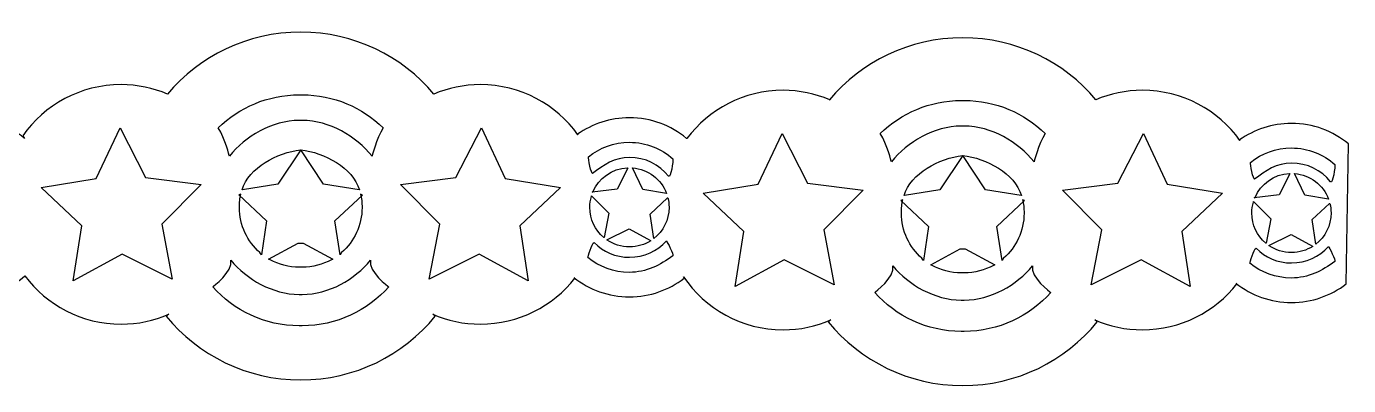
# Model space of a CAD drawing. Header units: centimetres. Extents: x -11 to 11, y -1.5 to 1.5.
# Drawn here: x 0.11 to 10.99, y -1.48 to 1.48 of the extents above; entities that cross this region are included whole.
import ezdxf

# ---------------------------------------------------------------- set-up
doc = ezdxf.new("R2010")
doc.units = ezdxf.units.CM
doc.header["$MEASUREMENT"] = 0
doc.layers.add('Camada 1', color=7, linetype='Continuous')

msp = doc.modelspace()

# ---------------------------------------------------------------- linework, layer by layer
at = {"layer": 'Camada 1'}
for points, knots in [([(10.96662, -0.6409), (10.84213, -0.73708), (10.68598, -0.79431), (10.51648, -0.79431), (10.51648, -0.79431), (10.34439, -0.79431), (10.18612, -0.73531), (10.06066, -0.63646), (10.06066, -0.63646), (10.06066, -0.63646), (10.06791, -0.63945), (10.06791, -0.63945), (10.06791, -0.63945), (9.8876, -0.87046), (9.60645, -1.01899), (9.29064, -1.01899), (9.29064, -1.01899), (9.15139, -1.01899), (9.01889, -0.99007), (8.89877, -0.93795), (8.89877, -0.93795), (8.89877, -0.93795), (8.91914, -0.95449), (8.91914, -0.95449), (8.91914, -0.95449), (8.65665, -1.274), (8.25845, -1.47784), (7.81265, -1.47784), (7.81265, -1.47784), (7.36685, -1.47784), (6.96868, -1.274), (6.70616, -0.95449), (6.70616, -0.95449), (6.70616, -0.95449), (6.72653, -0.93795), (6.72653, -0.93795), (6.72653, -0.93795), (6.60641, -0.99007), (6.47393, -1.01899), (6.33466, -1.01899), (6.33466, -1.01899), (5.99351, -1.01899), (5.69291, -0.84563), (5.51604, -0.58227), (5.51604, -0.58227), (5.51604, -0.58227), (5.52146, -0.59436), (5.52146, -0.59436), (5.52146, -0.59436), (5.39697, -0.69054), (5.24082, -0.74774), (5.07132, -0.74774), (5.07132, -0.74774), (4.89923, -0.74774), (4.74096, -0.68876), (4.6155, -0.58989), (4.6155, -0.58989), (4.6155, -0.58989), (4.62275, -0.59288), (4.62275, -0.59288), (4.62275, -0.59288), (4.44244, -0.82389), (4.16129, -0.97245), (3.84548, -0.97245), (3.84548, -0.97245), (3.70623, -0.97245), (3.57373, -0.94353), (3.45361, -0.89141), (3.45361, -0.89141), (3.45361, -0.89141), (3.47398, -0.90797), (3.47398, -0.90797), (3.47398, -0.90797), (3.21146, -1.22745), (2.81329, -1.43129), (2.36749, -1.43129), (2.36749, -1.43129), (1.92169, -1.43129), (1.52352, -1.22745), (1.261, -0.90797), (1.261, -0.90797), (1.261, -0.90797), (1.28137, -0.89141), (1.28137, -0.89141), (1.28137, -0.89141), (1.16125, -0.94356), (1.02875, -0.97245), (0.8895, -0.97245), (0.8895, -0.97245), (0.56499, -0.97245), (0.2771, -0.8156), (0.09755, -0.57359), (0.09755, -0.57359), (0.09755, -0.57359), (0.07628, -0.59436), (0.07628, -0.59436), (0.07628, -0.59436), (-0.04821, -0.69054), (-0.20436, -0.74774), (-0.37386, -0.74774), (-0.37386, -0.74774), (-0.54592, -0.74774), (-0.70422, -0.68876), (-0.82966, -0.58989), (-0.82966, -0.58989), (-0.82966, -0.58989), (-0.82241, -0.59288), (-0.82241, -0.59288), (-0.82241, -0.59288), (-1.00278, -0.82389), (-1.28387, -0.97245), (-1.59965, -0.97245), (-1.59965, -0.97245), (-1.7389, -0.97245), (-1.8714, -0.94353), (-1.99152, -0.89141), (-1.99152, -0.89141), (-1.99152, -0.89141), (-1.97115, -0.90797), (-1.97115, -0.90797), (-1.97115, -0.90797), (-2.23367, -1.22745), (-2.63187, -1.43129), (-3.07766, -1.43129), (-3.07766, -1.43129), (-3.52345, -1.43129), (-3.92165, -1.22745), (-4.18417, -0.90797), (-4.18417, -0.90797), (-4.18417, -0.90797), (-4.1638, -0.89141), (-4.1638, -0.89141), (-4.1638, -0.89141), (-4.28389, -0.94356), (-4.4164, -0.97245), (-4.55567, -0.97245), (-4.55567, -0.97245), (-4.89677, -0.97245), (-5.19739, -0.79909), (-5.37429, -0.53573), (-5.37429, -0.53573), (-5.37429, -0.53573), (-5.36884, -0.54782), (-5.36884, -0.54782), (-5.36884, -0.54782), (-5.49333, -0.644), (-5.64946, -0.7012), (-5.81898, -0.7012), (-5.81898, -0.7012), (-5.99104, -0.7012), (-6.14934, -0.64222), (-6.27478, -0.54335), (-6.27478, -0.54335), (-6.27478, -0.54335), (-6.26753, -0.54634), (-6.26753, -0.54634), (-6.26753, -0.54634), (-6.4479, -0.77735), (-6.72899, -0.92591), (-7.04477, -0.92591), (-7.04477, -0.92591), (-7.18402, -0.92591), (-7.31652, -0.89699), (-7.43664, -0.84487), (-7.43664, -0.84487), (-7.43664, -0.84487), (-7.41627, -0.86143), (-7.41627, -0.86143), (-7.41627, -0.86143), (-7.67879, -1.18091), (-8.07699, -1.38475), (-8.52278, -1.38475), (-8.52278, -1.38475), (-8.9686, -1.38475), (-9.3668, -1.18091), (-9.62929, -0.86143), (-9.62929, -0.86143), (-9.62929, -0.86143), (-9.60892, -0.84487), (-9.60892, -0.84487), (-9.60892, -0.84487), (-9.72904, -0.89702), (-9.86152, -0.92591), (-10.00079, -0.92591), (-10.00079, -0.92591), (-10.54506, -0.92594), (-10.98628, -0.48466), (-10.98628, 0.05958), (-10.98628, 0.05958), (-10.98628, 0.60388), (-10.54506, 1.0451), (-10.00079, 1.0451), (-10.00079, 1.0451), (-9.86471, 1.0451), (-9.7351, 1.01753), (-9.6172, 0.96766), (-9.6172, 0.96766), (-9.6172, 0.96766), (-9.61866, 0.96729), (-9.61866, 0.96729), (-9.61866, 0.96729), (-9.3561, 1.27947), (-8.96259, 1.47786), (-8.52277, 1.47786), (-8.52277, 1.47786), (-8.08295, 1.47786), (-7.68944, 1.27948), (-7.42689, 0.96732), (-7.42689, 0.96732), (-7.42689, 0.96732), (-7.42835, 0.96769), (-7.42835, 0.96769), (-7.42835, 0.96769), (-7.31045, 1.01756), (-7.18083, 1.04513), (-7.04476, 1.04513), (-7.04476, 1.04513), (-6.71403, 1.04513), (-6.42135, 0.88223), (-6.24262, 0.63222), (-6.24262, 0.63222), (-6.24262, 0.63222), (-6.2458, 0.6364), (-6.2458, 0.6364), (-6.2458, 0.6364), (-6.12539, 0.72213), (-5.97807, 0.77253), (-5.819, 0.77253), (-5.819, 0.77253), (-5.64046, 0.77253), (-5.47673, 0.70906), (-5.34923, 0.60338), (-5.34923, 0.60338), (-5.34923, 0.60338), (-5.34643, 0.60137), (-5.34643, 0.60137), (-5.34643, 0.60137), (-5.16675, 0.84243), (-4.87947, 0.99859), (-4.5557, 0.99859), (-4.5557, 0.99859), (-4.41962, 0.99859), (-4.29001, 0.97099), (-4.17211, 0.92115), (-4.17211, 0.92115), (-4.17211, 0.92115), (-4.17357, 0.92078), (-4.17357, 0.92078), (-4.17357, 0.92078), (-3.91102, 1.23294), (-3.51751, 1.43132), (-3.07769, 1.43132), (-3.07769, 1.43132), (-2.63787, 1.43132), (-2.24436, 1.23294), (-1.98181, 0.92078), (-1.98181, 0.92078), (-1.98181, 0.92078), (-1.98327, 0.92115), (-1.98327, 0.92115), (-1.98327, 0.92115), (-1.86537, 0.971), (-1.73575, 0.99859), (-1.59968, 0.99859), (-1.59968, 0.99859), (-1.26895, 0.99859), (-0.97627, 0.83566), (-0.79754, 0.58568), (-0.79754, 0.58568), (-0.79754, 0.58568), (-0.80069, 0.58986), (-0.80069, 0.58986), (-0.80069, 0.58986), (-0.68028, 0.67556), (-0.53298, 0.72599), (-0.37392, 0.72599), (-0.37392, 0.72599), (-0.19533, 0.72599), (-0.03165, 0.66249), (0.09587, 0.55684), (0.09587, 0.55684), (0.09587, 0.55684), (0.08119, 0.57721), (0.08119, 0.57721), (0.08119, 0.57721), (0.25939, 0.83198), (0.55495, 0.99859), (0.88941, 0.99859), (0.88941, 0.99859), (1.02549, 0.99859), (1.1551, 0.97099), (1.273, 0.92115), (1.273, 0.92115), (1.273, 0.92115), (1.27152, 0.92078), (1.27152, 0.92078), (1.27152, 0.92078), (1.53404, 1.23294), (1.92755, 1.43132), (2.3674, 1.43132), (2.3674, 1.43132), (2.80725, 1.43132), (3.20076, 1.23294), (3.46328, 0.92078), (3.46328, 0.92078), (3.46328, 0.92078), (3.4618, 0.92115), (3.4618, 0.92115), (3.4618, 0.92115), (3.5797, 0.971), (3.70932, 0.99859), (3.84539, 0.99859), (3.84539, 0.99859), (4.17617, 0.99859), (4.46883, 0.83566), (4.64755, 0.58568), (4.64755, 0.58568), (4.64755, 0.58568), (4.64437, 0.58986), (4.64437, 0.58986), (4.64437, 0.58986), (4.76481, 0.67556), (4.9121, 0.72599), (5.0712, 0.72599), (5.0712, 0.72599), (5.24977, 0.72599), (5.41349, 0.66249), (5.54099, 0.55684), (5.54099, 0.55684), (5.54099, 0.55684), (5.54379, 0.55483), (5.54379, 0.55483), (5.54379, 0.55483), (5.72342, 0.79589), (6.01073, 0.95202), (6.33452, 0.95202), (6.33452, 0.95202), (6.47062, 0.95202), (6.60021, 0.92445), (6.71811, 0.87458), (6.71811, 0.87458), (6.71811, 0.87458), (6.71665, 0.87421), (6.71665, 0.87421), (6.71665, 0.87421), (6.97914, 1.18639), (7.37266, 1.38478), (7.8125, 1.38478), (7.8125, 1.38478), (8.25237, 1.38478), (8.64586, 1.1864), (8.90838, 0.87421), (8.90838, 0.87421), (8.90838, 0.87421), (8.9069, 0.87458), (8.9069, 0.87458), (8.9069, 0.87458), (9.0248, 0.92443), (9.15442, 0.95202), (9.29049, 0.95202), (9.29049, 0.95202), (9.62127, 0.95202), (9.91393, 0.78912), (10.09265, 0.53911), (10.09265, 0.53911), (10.09265, 0.53911), (10.08947, 0.54329), (10.08947, 0.54329), (10.08947, 0.54329), (10.20993, 0.62902), (10.3572, 0.67942), (10.5163, 0.67942), (10.5163, 0.67942), (10.69487, 0.67942), (10.85859, 0.61595), (10.98609, 0.51027), (10.98609, 0.51027), (10.98609, 0.51027), (10.96662, -0.6409), (10.96662, -0.6409)], [0, 0, 0, 0, 0.01041667, 0.01041667, 0.01041667, 0.01041667, 0.02083333, 0.02083333, 0.02083333, 0.02083333, 0.03125, 0.03125, 0.03125, 0.03125, 0.04166667, 0.04166667, 0.04166667, 0.04166667, 0.05208333, 0.05208333, 0.05208333, 0.05208333, 0.0625, 0.0625, 0.0625, 0.0625, 0.07291667, 0.07291667, 0.07291667, 0.07291667, 0.08333333, 0.08333333, 0.08333333, 0.08333333, 0.09375, 0.09375, 0.09375, 0.09375, 0.10416667, 0.10416667, 0.10416667, 0.10416667, 0.11458333, 0.11458333, 0.11458333, 0.11458333, 0.125, 0.125, 0.125, 0.125, 0.13541667, 0.13541667, 0.13541667, 0.13541667, 0.14583333, 0.14583333, 0.14583333, 0.14583333, 0.15625, 0.15625, 0.15625, 0.15625, 0.16666667, 0.16666667, 0.16666667, 0.16666667, 0.17708333, 0.17708333, 0.17708333, 0.17708333, 0.1875, 0.1875, 0.1875, 0.1875, 0.19791667, 0.19791667, 0.19791667, 0.19791667, 0.20833333, 0.20833333, 0.20833333, 0.20833333, 0.21875, 0.21875, 0.21875, 0.21875, 0.22916667, 0.22916667, 0.22916667, 0.22916667, 0.23958333, 0.23958333, 0.23958333, 0.23958333, 0.25, 0.25, 0.25, 0.25, 0.26041667, 0.26041667, 0.26041667, 0.26041667, 0.27083333, 0.27083333, 0.27083333, 0.27083333, 0.28125, 0.28125, 0.28125, 0.28125, 0.29166667, 0.29166667, 0.29166667, 0.29166667, 0.30208333, 0.30208333, 0.30208333, 0.30208333, 0.3125, 0.3125, 0.3125, 0.3125, 0.32291667, 0.32291667, 0.32291667, 0.32291667, 0.33333333, 0.33333333, 0.33333333, 0.33333333, 0.34375, 0.34375, 0.34375, 0.34375, 0.35416667, 0.35416667, 0.35416667, 0.35416667, 0.36458333, 0.36458333, 0.36458333, 0.36458333, 0.375, 0.375, 0.375, 0.375, 0.38541667, 0.38541667, 0.38541667, 0.38541667, 0.39583333, 0.39583333, 0.39583333, 0.39583333, 0.40625, 0.40625, 0.40625, 0.40625, 0.41666667, 0.41666667, 0.41666667, 0.41666667, 0.42708333, 0.42708333, 0.42708333, 0.42708333, 0.4375, 0.4375, 0.4375, 0.4375, 0.44791667, 0.44791667, 0.44791667, 0.44791667, 0.45833333, 0.45833333, 0.45833333, 0.45833333, 0.46875, 0.46875, 0.46875, 0.46875, 0.47916667, 0.47916667, 0.47916667, 0.47916667, 0.48958333, 0.48958333, 0.48958333, 0.48958333, 0.5, 0.5, 0.5, 0.5, 0.51041667, 0.51041667, 0.51041667, 0.51041667, 0.52083333, 0.52083333, 0.52083333, 0.52083333, 0.53125, 0.53125, 0.53125, 0.53125, 0.54166667, 0.54166667, 0.54166667, 0.54166667, 0.55208333, 0.55208333, 0.55208333, 0.55208333, 0.5625, 0.5625, 0.5625, 0.5625, 0.57291667, 0.57291667, 0.57291667, 0.57291667, 0.58333333, 0.58333333, 0.58333333, 0.58333333, 0.59375, 0.59375, 0.59375, 0.59375, 0.60416667, 0.60416667, 0.60416667, 0.60416667, 0.61458333, 0.61458333, 0.61458333, 0.61458333, 0.625, 0.625, 0.625, 0.625, 0.63541667, 0.63541667, 0.63541667, 0.63541667, 0.64583333, 0.64583333, 0.64583333, 0.64583333, 0.65625, 0.65625, 0.65625, 0.65625, 0.66666667, 0.66666667, 0.66666667, 0.66666667, 0.67708333, 0.67708333, 0.67708333, 0.67708333, 0.6875, 0.6875, 0.6875, 0.6875, 0.69791667, 0.69791667, 0.69791667, 0.69791667, 0.70833333, 0.70833333, 0.70833333, 0.70833333, 0.71875, 0.71875, 0.71875, 0.71875, 0.72916667, 0.72916667, 0.72916667, 0.72916667, 0.73958333, 0.73958333, 0.73958333, 0.73958333, 0.75, 0.75, 0.75, 0.75, 0.76041667, 0.76041667, 0.76041667, 0.76041667, 0.77083333, 0.77083333, 0.77083333, 0.77083333, 0.78125, 0.78125, 0.78125, 0.78125, 0.79166667, 0.79166667, 0.79166667, 0.79166667, 0.80208333, 0.80208333, 0.80208333, 0.80208333, 0.8125, 0.8125, 0.8125, 0.8125, 0.82291667, 0.82291667, 0.82291667, 0.82291667, 0.83333333, 0.83333333, 0.83333333, 0.83333333, 0.84375, 0.84375, 0.84375, 0.84375, 0.85416667, 0.85416667, 0.85416667, 0.85416667, 0.86458333, 0.86458333, 0.86458333, 0.86458333, 0.875, 0.875, 0.875, 0.875, 0.88541667, 0.88541667, 0.88541667, 0.88541667, 0.89583333, 0.89583333, 0.89583333, 0.89583333, 0.90625, 0.90625, 0.90625, 0.90625, 0.91666667, 0.91666667, 0.91666667, 0.91666667, 0.92708333, 0.92708333, 0.92708333, 0.92708333, 0.9375, 0.9375, 0.9375, 0.9375, 0.94791667, 0.94791667, 0.94791667, 0.94791667, 0.95833333, 0.95833333, 0.95833333, 0.95833333, 0.96875, 0.96875, 0.96875, 0.96875, 0.97916667, 0.97916667, 0.97916667, 0.97916667, 1, 1, 1, 1]), ([(2.37925, 0.70395), (2.60404, 0.70395), (2.82293, 0.57269), (2.95414, 0.41063), (2.95414, 0.41063), (2.95414, 0.41063), (2.98936, 0.55144), (3.04539, 0.64259), (3.04539, 0.64259), (2.87394, 0.81118), (2.63878, 0.91516), (2.37925, 0.91516), (2.37925, 0.91516), (2.37925, 0.91516), (2.35578, 0.91517), (2.35578, 0.91517), (2.35578, 0.91517), (2.09628, 0.91517), (1.86111, 0.81119), (1.68964, 0.6426), (1.68964, 0.6426), (1.74568, 0.55145), (1.78089, 0.41064), (1.78089, 0.41064), (1.78089, 0.41064), (1.9121, 0.5727), (2.13096, 0.70396), (2.35578, 0.70396), (2.35578, 0.70396), (2.35578, 0.70396), (2.37925, 0.70395), (2.37925, 0.70395)], [0, 0, 0, 0, 0.11111111, 0.11111111, 0.11111111, 0.11111111, 0.22222222, 0.22222222, 0.22222222, 0.22222222, 0.33333333, 0.33333333, 0.33333333, 0.33333333, 0.44444444, 0.44444444, 0.44444444, 0.44444444, 0.55555556, 0.55555556, 0.55555556, 0.55555556, 0.66666667, 0.66666667, 0.66666667, 0.66666667, 0.77777778, 0.77777778, 0.77777778, 0.77777778, 1, 1, 1, 1]), ([(7.8244, 0.65741), (8.04919, 0.65741), (8.26808, 0.52612), (8.39929, 0.36409), (8.39929, 0.36409), (8.39929, 0.36409), (8.43453, 0.5049), (8.49054, 0.59605), (8.49054, 0.59605), (8.31909, 0.76462), (8.08393, 0.8686), (7.8244, 0.8686), (7.8244, 0.8686), (7.8244, 0.8686), (7.80094, 0.8686), (7.80094, 0.8686), (7.80094, 0.8686), (7.54144, 0.8686), (7.3063, 0.76462), (7.1348, 0.59605), (7.1348, 0.59605), (7.19084, 0.5049), (7.22605, 0.36409), (7.22605, 0.36409), (7.22605, 0.36409), (7.35726, 0.52615), (7.57612, 0.65741), (7.80094, 0.65741), (7.80094, 0.65741), (7.80094, 0.65741), (7.8244, 0.65741), (7.8244, 0.65741)], [0, 0, 0, 0, 0.11111111, 0.11111111, 0.11111111, 0.11111111, 0.22222222, 0.22222222, 0.22222222, 0.22222222, 0.33333333, 0.33333333, 0.33333333, 0.33333333, 0.44444444, 0.44444444, 0.44444444, 0.44444444, 0.55555556, 0.55555556, 0.55555556, 0.55555556, 0.66666667, 0.66666667, 0.66666667, 0.66666667, 0.77777778, 0.77777778, 0.77777778, 0.77777778, 1, 1, 1, 1]), ([(0.68502, 0.22685), (0.68502, 0.22685), (0.2316, 0.15266), (0.2316, 0.15266), (0.2316, 0.15266), (0.2316, 0.15266), (0.56627, -0.16211), (0.56627, -0.16211), (0.56627, -0.16211), (0.56627, -0.16211), (0.49674, -0.61624), (0.49674, -0.61624), (0.49674, -0.61624), (0.49674, -0.61624), (0.89952, -0.39518), (0.89952, -0.39518), (0.89952, -0.39518), (0.89952, -0.39518), (1.30994, -0.60177), (1.30994, -0.60177), (1.30994, -0.60177), (1.30994, -0.60177), (1.22421, -0.15036), (1.22421, -0.15036), (1.22421, -0.15036), (1.22421, -0.15036), (1.5474, 0.17611), (1.5474, 0.17611), (1.5474, 0.17611), (1.5474, 0.17611), (1.09163, 0.23405), (1.09163, 0.23405), (1.09163, 0.23405), (1.09163, 0.23405), (0.88097, 0.64236), (0.88097, 0.64236), (0.88097, 0.64236), (0.88097, 0.64236), (0.68502, 0.22685), (0.68502, 0.22685)], [0, 0, 0, 0, 0.09090909, 0.09090909, 0.09090909, 0.09090909, 0.18181818, 0.18181818, 0.18181818, 0.18181818, 0.27272727, 0.27272727, 0.27272727, 0.27272727, 0.36363636, 0.36363636, 0.36363636, 0.36363636, 0.45454545, 0.45454545, 0.45454545, 0.45454545, 0.54545455, 0.54545455, 0.54545455, 0.54545455, 0.63636364, 0.63636364, 0.63636364, 0.63636364, 0.72727273, 0.72727273, 0.72727273, 0.72727273, 0.81818182, 0.81818182, 0.81818182, 0.81818182, 1, 1, 1, 1]), ([(3.85409, 0.64238), (3.85409, 0.64238), (3.64343, 0.23407), (3.64343, 0.23407), (3.64343, 0.23407), (3.64343, 0.23407), (3.18766, 0.17613), (3.18766, 0.17613), (3.18766, 0.17613), (3.18766, 0.17613), (3.51085, -0.15034), (3.51085, -0.15034), (3.51085, -0.15034), (3.51085, -0.15034), (3.42515, -0.60175), (3.42515, -0.60175), (3.42515, -0.60175), (3.42515, -0.60175), (3.83555, -0.39516), (3.83555, -0.39516), (3.83555, -0.39516), (3.83555, -0.39516), (4.23833, -0.61622), (4.23833, -0.61622), (4.23833, -0.61622), (4.23833, -0.61622), (4.1688, -0.16209), (4.1688, -0.16209), (4.1688, -0.16209), (4.1688, -0.16209), (4.50347, 0.15268), (4.50347, 0.15268), (4.50347, 0.15268), (4.50347, 0.15268), (4.05008, 0.22687), (4.05008, 0.22687), (4.05008, 0.22687), (4.05008, 0.22687), (3.85409, 0.64238), (3.85409, 0.64238)], [0, 0, 0, 0, 0.09090909, 0.09090909, 0.09090909, 0.09090909, 0.18181818, 0.18181818, 0.18181818, 0.18181818, 0.27272727, 0.27272727, 0.27272727, 0.27272727, 0.36363636, 0.36363636, 0.36363636, 0.36363636, 0.45454545, 0.45454545, 0.45454545, 0.45454545, 0.54545455, 0.54545455, 0.54545455, 0.54545455, 0.63636364, 0.63636364, 0.63636364, 0.63636364, 0.72727273, 0.72727273, 0.72727273, 0.72727273, 0.81818182, 0.81818182, 0.81818182, 0.81818182, 1, 1, 1, 1]), ([(6.13017, 0.18031), (6.13017, 0.18031), (5.67675, 0.10615), (5.67675, 0.10615), (5.67675, 0.10615), (5.67675, 0.10615), (6.01142, -0.20862), (6.01142, -0.20862), (6.01142, -0.20862), (6.01142, -0.20862), (5.94189, -0.66275), (5.94189, -0.66275), (5.94189, -0.66275), (5.94189, -0.66275), (6.34467, -0.44169), (6.34467, -0.44169), (6.34467, -0.44169), (6.34467, -0.44169), (6.75509, -0.64828), (6.75509, -0.64828), (6.75509, -0.64828), (6.75509, -0.64828), (6.66936, -0.19687), (6.66936, -0.19687), (6.66936, -0.19687), (6.66936, -0.19687), (6.99255, 0.1296), (6.99255, 0.1296), (6.99255, 0.1296), (6.99255, 0.1296), (6.53678, 0.18754), (6.53678, 0.18754), (6.53678, 0.18754), (6.53678, 0.18754), (6.32612, 0.59582), (6.32612, 0.59582), (6.32612, 0.59582), (6.32612, 0.59582), (6.13017, 0.18031), (6.13017, 0.18031)], [0, 0, 0, 0, 0.09090909, 0.09090909, 0.09090909, 0.09090909, 0.18181818, 0.18181818, 0.18181818, 0.18181818, 0.27272727, 0.27272727, 0.27272727, 0.27272727, 0.36363636, 0.36363636, 0.36363636, 0.36363636, 0.45454545, 0.45454545, 0.45454545, 0.45454545, 0.54545455, 0.54545455, 0.54545455, 0.54545455, 0.63636364, 0.63636364, 0.63636364, 0.63636364, 0.72727273, 0.72727273, 0.72727273, 0.72727273, 0.81818182, 0.81818182, 0.81818182, 0.81818182, 1, 1, 1, 1]), ([(9.29922, 0.59584), (9.29922, 0.59584), (9.08856, 0.18756), (9.08856, 0.18756), (9.08856, 0.18756), (9.08856, 0.18756), (8.63279, 0.12962), (8.63279, 0.12962), (8.63279, 0.12962), (8.63279, 0.12962), (8.95598, -0.19685), (8.95598, -0.19685), (8.95598, -0.19685), (8.95598, -0.19685), (8.87028, -0.64826), (8.87028, -0.64826), (8.87028, -0.64826), (8.87028, -0.64826), (9.28068, -0.44167), (9.28068, -0.44167), (9.28068, -0.44167), (9.28068, -0.44167), (9.68346, -0.66273), (9.68346, -0.66273), (9.68346, -0.66273), (9.68346, -0.66273), (9.61393, -0.2086), (9.61393, -0.2086), (9.61393, -0.2086), (9.61393, -0.2086), (9.9486, 0.10617), (9.9486, 0.10617), (9.9486, 0.10617), (9.9486, 0.10617), (9.49521, 0.18033), (9.49521, 0.18033), (9.49521, 0.18033), (9.49521, 0.18033), (9.29922, 0.59584), (9.29922, 0.59584)], [0, 0, 0, 0, 0.09090909, 0.09090909, 0.09090909, 0.09090909, 0.18181818, 0.18181818, 0.18181818, 0.18181818, 0.27272727, 0.27272727, 0.27272727, 0.27272727, 0.36363636, 0.36363636, 0.36363636, 0.36363636, 0.45454545, 0.45454545, 0.45454545, 0.45454545, 0.54545455, 0.54545455, 0.54545455, 0.54545455, 0.63636364, 0.63636364, 0.63636364, 0.63636364, 0.72727273, 0.72727273, 0.72727273, 0.72727273, 0.81818182, 0.81818182, 0.81818182, 0.81818182, 1, 1, 1, 1]), ([(1.88795, 0.13237), (1.88795, 0.13237), (2.1791, 0.18), (2.1791, 0.18), (2.1791, 0.18), (2.1791, 0.18), (2.36754, 0.46244), (2.36754, 0.46244), (2.36754, 0.46244), (2.36754, 0.46244), (2.36754, 0.46244), (2.36754, 0.46244), (2.36754, 0.46244), (2.17244, 0.43881), (1.94093, 0.3162), (1.8847, 0.13325), (1.8847, 0.13325), (1.8847, 0.13325), (1.88795, 0.13237), (1.88795, 0.13237)], [0, 0, 0, 0, 0.16666667, 0.16666667, 0.16666667, 0.16666667, 0.33333333, 0.33333333, 0.33333333, 0.33333333, 0.5, 0.5, 0.5, 0.5, 0.66666667, 0.66666667, 0.66666667, 0.66666667, 1, 1, 1, 1]), ([(2.85037, 0.13324), (2.79417, 0.31623), (2.56264, 0.43883), (2.36753, 0.46243), (2.36753, 0.46243), (2.36753, 0.46243), (2.36753, 0.46243), (2.36753, 0.46243), (2.36753, 0.46243), (2.36753, 0.46243), (2.55597, 0.17999), (2.55597, 0.17999), (2.55597, 0.17999), (2.55597, 0.17999), (2.84712, 0.13236), (2.84712, 0.13236), (2.84712, 0.13236), (2.84712, 0.13236), (2.85037, 0.13324), (2.85037, 0.13324)], [0, 0, 0, 0, 0.16666667, 0.16666667, 0.16666667, 0.16666667, 0.33333333, 0.33333333, 0.33333333, 0.33333333, 0.5, 0.5, 0.5, 0.5, 0.66666667, 0.66666667, 0.66666667, 0.66666667, 1, 1, 1, 1]), ([(5.42865, 0.38756), (5.33388, 0.4726), (5.20865, 0.52432), (5.07133, 0.52432), (5.07133, 0.52432), (4.94393, 0.52432), (4.82685, 0.47976), (4.73494, 0.40542), (4.73494, 0.40542), (4.73023, 0.39537), (4.75746, 0.25829), (4.76857, 0.2672), (4.76857, 0.2672), (4.85519, 0.33665), (4.95156, 0.40018), (5.07131, 0.40018), (5.07131, 0.40018), (5.20114, 0.40018), (5.3175, 0.34052), (5.39222, 0.24601), (5.39222, 0.24601), (5.41143, 0.2218), (5.43125, 0.37502), (5.42865, 0.38756)], [0, 0, 0, 0, 0.14285714, 0.14285714, 0.14285714, 0.14285714, 0.28571429, 0.28571429, 0.28571429, 0.28571429, 0.42857143, 0.42857143, 0.42857143, 0.42857143, 0.57142857, 0.57142857, 0.57142857, 0.57142857, 0.71428571, 0.71428571, 0.71428571, 0.71428571, 1, 1, 1, 1]), ([(10.87381, 0.34102), (10.77904, 0.42606), (10.65381, 0.47776), (10.51649, 0.47776), (10.51649, 0.47776), (10.38909, 0.47776), (10.27201, 0.43323), (10.18013, 0.35886), (10.18013, 0.35886), (10.17539, 0.34883), (10.20262, 0.21175), (10.21376, 0.22064), (10.21376, 0.22064), (10.30038, 0.29009), (10.39675, 0.35362), (10.5165, 0.35362), (10.5165, 0.35362), (10.64633, 0.35362), (10.76269, 0.29396), (10.83741, 0.19945), (10.83741, 0.19945), (10.85658, 0.17529), (10.8764, 0.32848), (10.87381, 0.34102)], [0, 0, 0, 0, 0.14285714, 0.14285714, 0.14285714, 0.14285714, 0.28571429, 0.28571429, 0.28571429, 0.28571429, 0.42857143, 0.42857143, 0.42857143, 0.42857143, 0.57142857, 0.57142857, 0.57142857, 0.57142857, 0.71428571, 0.71428571, 0.71428571, 0.71428571, 1, 1, 1, 1]), ([(7.3331, 0.08583), (7.3331, 0.08583), (7.62425, 0.13346), (7.62425, 0.13346), (7.62425, 0.13346), (7.62425, 0.13346), (7.81269, 0.4159), (7.81269, 0.4159), (7.81269, 0.4159), (7.81269, 0.4159), (7.81269, 0.4159), (7.81269, 0.4159), (7.81269, 0.4159), (7.61759, 0.39227), (7.38608, 0.26966), (7.32985, 0.08671), (7.32985, 0.08671), (7.32985, 0.08671), (7.3331, 0.08583), (7.3331, 0.08583)], [0, 0, 0, 0, 0.16666667, 0.16666667, 0.16666667, 0.16666667, 0.33333333, 0.33333333, 0.33333333, 0.33333333, 0.5, 0.5, 0.5, 0.5, 0.66666667, 0.66666667, 0.66666667, 0.66666667, 1, 1, 1, 1]), ([(8.29555, 0.0867), (8.23933, 0.26966), (8.00779, 0.39229), (7.81269, 0.41589), (7.81269, 0.41589), (7.81269, 0.41589), (7.81269, 0.41589), (7.81269, 0.41589), (7.81269, 0.41589), (7.81269, 0.41589), (8.00113, 0.13345), (8.00113, 0.13345), (8.00113, 0.13345), (8.00113, 0.13345), (8.29228, 0.08582), (8.29228, 0.08582), (8.29228, 0.08582), (8.29228, 0.08582), (8.29555, 0.0867), (8.29555, 0.0867)], [0, 0, 0, 0, 0.16666667, 0.16666667, 0.16666667, 0.16666667, 0.33333333, 0.33333333, 0.33333333, 0.33333333, 0.5, 0.5, 0.5, 0.5, 0.66666667, 0.66666667, 0.66666667, 0.66666667, 1, 1, 1, 1]), ([(5.05422, 0.31443), (4.92688, 0.30784), (4.81895, 0.22812), (4.77143, 0.1165), (4.77143, 0.1165), (4.77143, 0.1165), (4.76476, 0.11359), (4.76476, 0.11359), (4.76476, 0.11359), (4.76476, 0.11359), (4.96931, 0.13955), (4.96931, 0.13955), (4.96931, 0.13955), (4.96931, 0.13955), (5.05795, 0.31134), (5.05795, 0.31134), (5.05795, 0.31134), (5.05795, 0.31134), (5.05422, 0.31443), (5.05422, 0.31443)], [0, 0, 0, 0, 0.16666667, 0.16666667, 0.16666667, 0.16666667, 0.33333333, 0.33333333, 0.33333333, 0.33333333, 0.5, 0.5, 0.5, 0.5, 0.66666667, 0.66666667, 0.66666667, 0.66666667, 1, 1, 1, 1]), ([(5.3764, 0.10372), (5.3329, 0.21953), (5.22532, 0.30398), (5.09684, 0.31388), (5.09684, 0.31388), (5.09684, 0.31388), (5.09676, 0.31285), (5.09676, 0.31285), (5.09676, 0.31285), (5.09676, 0.31285), (5.18018, 0.13579), (5.18018, 0.13579), (5.18018, 0.13579), (5.18018, 0.13579), (5.37634, 0.10375), (5.37634, 0.10375), (5.37634, 0.10375), (5.37634, 0.10375), (5.3764, 0.10374), (5.3764, 0.10374), (5.3764, 0.10374), (5.3764, 0.10374), (5.3764, 0.10372), (5.3764, 0.10372)], [0, 0, 0, 0, 0.14285714, 0.14285714, 0.14285714, 0.14285714, 0.28571429, 0.28571429, 0.28571429, 0.28571429, 0.42857143, 0.42857143, 0.42857143, 0.42857143, 0.57142857, 0.57142857, 0.57142857, 0.57142857, 0.71428571, 0.71428571, 0.71428571, 0.71428571, 1, 1, 1, 1]), ([(10.49937, 0.26789), (10.37203, 0.2613), (10.2641, 0.18158), (10.21658, 0.06996), (10.21658, 0.06996), (10.21658, 0.06996), (10.20991, 0.06708), (10.20991, 0.06708), (10.20991, 0.06708), (10.20991, 0.06708), (10.41446, 0.09301), (10.41446, 0.09301), (10.41446, 0.09301), (10.41446, 0.09301), (10.5031, 0.2648), (10.5031, 0.2648), (10.5031, 0.2648), (10.5031, 0.2648), (10.49937, 0.26789), (10.49937, 0.26789)], [0, 0, 0, 0, 0.16666667, 0.16666667, 0.16666667, 0.16666667, 0.33333333, 0.33333333, 0.33333333, 0.33333333, 0.5, 0.5, 0.5, 0.5, 0.66666667, 0.66666667, 0.66666667, 0.66666667, 1, 1, 1, 1]), ([(10.82152, 0.0572), (10.77802, 0.17301), (10.67044, 0.25744), (10.54199, 0.26736), (10.54199, 0.26736), (10.54199, 0.26736), (10.54188, 0.2663), (10.54188, 0.2663), (10.54188, 0.2663), (10.54188, 0.2663), (10.62533, 0.08924), (10.62533, 0.08924), (10.62533, 0.08924), (10.62533, 0.08924), (10.82147, 0.0572), (10.82147, 0.0572), (10.82147, 0.0572), (10.82147, 0.0572), (10.82152, 0.0572), (10.82152, 0.0572)], [0, 0, 0, 0, 0.16666667, 0.16666667, 0.16666667, 0.16666667, 0.33333333, 0.33333333, 0.33333333, 0.33333333, 0.5, 0.5, 0.5, 0.5, 0.66666667, 0.66666667, 0.66666667, 0.66666667, 1, 1, 1, 1]), ([(1.8753, 0.09837), (1.86731, 0.06297), (1.86302, 0.02617), (1.86302, -0.01172), (1.86302, -0.01172), (1.86302, -0.15978), (1.92829, -0.29258), (2.03164, -0.38288), (2.03164, -0.38288), (2.03164, -0.38288), (2.04392, -0.40233), (2.04392, -0.40233), (2.04392, -0.40233), (2.04392, -0.40233), (2.0866, -0.12314), (2.0866, -0.12314), (2.0866, -0.12314), (2.0866, -0.12314), (1.85948, 0.09054), (1.85948, 0.09054), (1.85948, 0.09054), (1.85948, 0.09054), (1.8753, 0.09837), (1.8753, 0.09837)], [0, 0, 0, 0, 0.14285714, 0.14285714, 0.14285714, 0.14285714, 0.28571429, 0.28571429, 0.28571429, 0.28571429, 0.42857143, 0.42857143, 0.42857143, 0.42857143, 0.57142857, 0.57142857, 0.57142857, 0.57142857, 0.71428571, 0.71428571, 0.71428571, 0.71428571, 1, 1, 1, 1]), ([(2.87556, 0.09051), (2.87556, 0.09051), (2.64844, -0.12317), (2.64844, -0.12317), (2.64844, -0.12317), (2.64844, -0.12317), (2.69112, -0.40236), (2.69112, -0.40236), (2.69112, -0.40236), (2.69112, -0.40236), (2.7034, -0.38291), (2.7034, -0.38291), (2.7034, -0.38291), (2.80675, -0.29261), (2.87202, -0.15979), (2.87202, -0.01175), (2.87202, -0.01175), (2.87202, 0.02614), (2.86773, 0.06292), (2.85974, 0.09834), (2.85974, 0.09834), (2.85974, 0.09834), (2.87556, 0.09051), (2.87556, 0.09051)], [0, 0, 0, 0, 0.14285714, 0.14285714, 0.14285714, 0.14285714, 0.28571429, 0.28571429, 0.28571429, 0.28571429, 0.42857143, 0.42857143, 0.42857143, 0.42857143, 0.57142857, 0.57142857, 0.57142857, 0.57142857, 0.71428571, 0.71428571, 0.71428571, 0.71428571, 1, 1, 1, 1]), ([(4.75815, 0.07898), (4.74995, 0.05043), (4.74553, 0.0203), (4.74553, -0.01087), (4.74553, -0.01087), (4.74553, -0.1098), (4.78961, -0.19843), (4.85922, -0.25818), (4.85922, -0.25818), (4.85922, -0.25818), (4.86247, -0.26024), (4.86247, -0.26024), (4.86247, -0.26024), (4.86247, -0.26024), (4.90054, -0.05979), (4.90054, -0.05979), (4.90054, -0.05979), (4.90054, -0.05979), (4.75904, 0.08314), (4.75904, 0.08314), (4.75904, 0.08314), (4.75904, 0.08314), (4.75815, 0.07898), (4.75815, 0.07898)], [0, 0, 0, 0, 0.14285714, 0.14285714, 0.14285714, 0.14285714, 0.28571429, 0.28571429, 0.28571429, 0.28571429, 0.42857143, 0.42857143, 0.42857143, 0.42857143, 0.57142857, 0.57142857, 0.57142857, 0.57142857, 0.71428571, 0.71428571, 0.71428571, 0.71428571, 1, 1, 1, 1]), ([(5.27202, -0.2676), (5.34817, -0.20791), (5.39712, -0.11515), (5.39712, -0.0109), (5.39712, -0.0109), (5.39712, 0.01582), (5.39389, 0.04178), (5.38783, 0.06665), (5.38783, 0.06665), (5.38783, 0.06665), (5.38381, 0.06768), (5.38381, 0.06768), (5.38381, 0.06768), (5.38381, 0.06768), (5.24178, -0.06586), (5.24178, -0.06586), (5.24178, -0.06586), (5.24178, -0.06586), (5.27282, -0.26856), (5.27282, -0.26856), (5.27282, -0.26856), (5.27282, -0.26856), (5.27202, -0.2676), (5.27202, -0.2676)], [0, 0, 0, 0, 0.14285714, 0.14285714, 0.14285714, 0.14285714, 0.28571429, 0.28571429, 0.28571429, 0.28571429, 0.42857143, 0.42857143, 0.42857143, 0.42857143, 0.57142857, 0.57142857, 0.57142857, 0.57142857, 0.71428571, 0.71428571, 0.71428571, 0.71428571, 1, 1, 1, 1]), ([(7.32045, 0.05183), (7.31246, 0.01643), (7.30817, -0.02037), (7.30817, -0.05824), (7.30817, -0.05824), (7.30817, -0.20633), (7.37344, -0.3391), (7.47679, -0.4294), (7.47679, -0.4294), (7.47679, -0.4294), (7.48907, -0.44885), (7.48907, -0.44885), (7.48907, -0.44885), (7.48907, -0.44885), (7.53175, -0.16966), (7.53175, -0.16966), (7.53175, -0.16966), (7.53175, -0.16966), (7.30463, 0.04399), (7.30463, 0.04399), (7.30463, 0.04399), (7.30463, 0.04399), (7.32045, 0.05183), (7.32045, 0.05183)], [0, 0, 0, 0, 0.14285714, 0.14285714, 0.14285714, 0.14285714, 0.28571429, 0.28571429, 0.28571429, 0.28571429, 0.42857143, 0.42857143, 0.42857143, 0.42857143, 0.57142857, 0.57142857, 0.57142857, 0.57142857, 0.71428571, 0.71428571, 0.71428571, 0.71428571, 1, 1, 1, 1]), ([(8.32071, 0.04397), (8.32071, 0.04397), (8.09359, -0.16968), (8.09359, -0.16968), (8.09359, -0.16968), (8.09359, -0.16968), (8.13627, -0.44887), (8.13627, -0.44887), (8.13627, -0.44887), (8.13627, -0.44887), (8.14855, -0.42942), (8.14855, -0.42942), (8.14855, -0.42942), (8.2519, -0.33912), (8.31717, -0.20632), (8.31717, -0.05826), (8.31717, -0.05826), (8.31717, -0.0204), (8.31291, 0.01641), (8.30489, 0.05181), (8.30489, 0.05181), (8.30489, 0.05181), (8.32071, 0.04397), (8.32071, 0.04397)], [0, 0, 0, 0, 0.14285714, 0.14285714, 0.14285714, 0.14285714, 0.28571429, 0.28571429, 0.28571429, 0.28571429, 0.42857143, 0.42857143, 0.42857143, 0.42857143, 0.57142857, 0.57142857, 0.57142857, 0.57142857, 0.71428571, 0.71428571, 0.71428571, 0.71428571, 1, 1, 1, 1]), ([(10.2033, 0.03241), (10.1951, 0.00389), (10.19068, -0.02627), (10.19068, -0.05744), (10.19068, -0.05744), (10.19068, -0.15637), (10.23479, -0.245), (10.30437, -0.30475), (10.30437, -0.30475), (10.30437, -0.30475), (10.30762, -0.30684), (10.30762, -0.30684), (10.30762, -0.30684), (10.30762, -0.30684), (10.34569, -0.10637), (10.34569, -0.10637), (10.34569, -0.10637), (10.34569, -0.10637), (10.20422, 0.03656), (10.20422, 0.03656), (10.20422, 0.03656), (10.20422, 0.03656), (10.2033, 0.03241), (10.2033, 0.03241)], [0, 0, 0, 0, 0.14285714, 0.14285714, 0.14285714, 0.14285714, 0.28571429, 0.28571429, 0.28571429, 0.28571429, 0.42857143, 0.42857143, 0.42857143, 0.42857143, 0.57142857, 0.57142857, 0.57142857, 0.57142857, 0.71428571, 0.71428571, 0.71428571, 0.71428571, 1, 1, 1, 1]), ([(10.71717, -0.31414), (10.79332, -0.25445), (10.84227, -0.16169), (10.84227, -0.05744), (10.84227, -0.05744), (10.84227, -0.03072), (10.83904, -0.00479), (10.83298, 0.02011), (10.83298, 0.02011), (10.83298, 0.02011), (10.82896, 0.02114), (10.82896, 0.02114), (10.82896, 0.02114), (10.82896, 0.02114), (10.68693, -0.1124), (10.68693, -0.1124), (10.68693, -0.1124), (10.68693, -0.1124), (10.71797, -0.3151), (10.71797, -0.3151), (10.71797, -0.3151), (10.71797, -0.3151), (10.71717, -0.31414), (10.71717, -0.31414)], [0, 0, 0, 0, 0.14285714, 0.14285714, 0.14285714, 0.14285714, 0.28571429, 0.28571429, 0.28571429, 0.28571429, 0.42857143, 0.42857143, 0.42857143, 0.42857143, 0.57142857, 0.57142857, 0.57142857, 0.57142857, 0.71428571, 0.71428571, 0.71428571, 0.71428571, 1, 1, 1, 1]), ([(4.88808, -0.28022), (4.94034, -0.31586), (5.00339, -0.33666), (5.07136, -0.33666), (5.07136, -0.33666), (5.13576, -0.33666), (5.19582, -0.31798), (5.24636, -0.28573), (5.24636, -0.28573), (5.24636, -0.28573), (5.24382, -0.28269), (5.24382, -0.28269), (5.24382, -0.28269), (5.24382, -0.28269), (5.06893, -0.1867), (5.06893, -0.1867), (5.06893, -0.1867), (5.06893, -0.1867), (4.8861, -0.27875), (4.8861, -0.27875), (4.8861, -0.27875), (4.8861, -0.27875), (4.88808, -0.28022), (4.88808, -0.28022)], [0, 0, 0, 0, 0.14285714, 0.14285714, 0.14285714, 0.14285714, 0.28571429, 0.28571429, 0.28571429, 0.28571429, 0.42857143, 0.42857143, 0.42857143, 0.42857143, 0.57142857, 0.57142857, 0.57142857, 0.57142857, 0.71428571, 0.71428571, 0.71428571, 0.71428571, 1, 1, 1, 1]), ([(2.37925, -0.50448), (2.46643, -0.50448), (2.54829, -0.48186), (2.61931, -0.44217), (2.61931, -0.44217), (2.61931, -0.44217), (2.6313, -0.4378), (2.6313, -0.4378), (2.6313, -0.4378), (2.6313, -0.4378), (2.38873, -0.30474), (2.38873, -0.30474), (2.38873, -0.30474), (2.38873, -0.30474), (2.34629, -0.30475), (2.34629, -0.30475), (2.34629, -0.30475), (2.34629, -0.30475), (2.10372, -0.43781), (2.10372, -0.43781), (2.10372, -0.43781), (2.10372, -0.43781), (2.11571, -0.44218), (2.11571, -0.44218), (2.11571, -0.44218), (2.18678, -0.48187), (2.26861, -0.50449), (2.35577, -0.50449), (2.35577, -0.50449), (2.35577, -0.50449), (2.37925, -0.50448), (2.37925, -0.50448)], [0, 0, 0, 0, 0.11111111, 0.11111111, 0.11111111, 0.11111111, 0.22222222, 0.22222222, 0.22222222, 0.22222222, 0.33333333, 0.33333333, 0.33333333, 0.33333333, 0.44444444, 0.44444444, 0.44444444, 0.44444444, 0.55555556, 0.55555556, 0.55555556, 0.55555556, 0.66666667, 0.66666667, 0.66666667, 0.66666667, 0.77777778, 0.77777778, 0.77777778, 0.77777778, 1, 1, 1, 1]), ([(4.72997, -0.42312), (4.8226, -0.49993), (4.94158, -0.5461), (5.07134, -0.5461), (5.07134, -0.5461), (5.20837, -0.5461), (5.32603, -0.48564), (5.42797, -0.40995), (5.42797, -0.40995), (5.43638, -0.40373), (5.3818, -0.2911), (5.3754, -0.28761), (5.3754, -0.28761), (5.30018, -0.37019), (5.19183, -0.42199), (5.07137, -0.42199), (5.07137, -0.42199), (4.95784, -0.42199), (4.85507, -0.37601), (4.78067, -0.30158), (4.78067, -0.30158), (4.76225, -0.30271), (4.72997, -0.42312), (4.72997, -0.42312)], [0, 0, 0, 0, 0.14285714, 0.14285714, 0.14285714, 0.14285714, 0.28571429, 0.28571429, 0.28571429, 0.28571429, 0.42857143, 0.42857143, 0.42857143, 0.42857143, 0.57142857, 0.57142857, 0.57142857, 0.57142857, 0.71428571, 0.71428571, 0.71428571, 0.71428571, 1, 1, 1, 1]), ([(10.33324, -0.32676), (10.38547, -0.3624), (10.44852, -0.38322), (10.51649, -0.38322), (10.51649, -0.38322), (10.58089, -0.38322), (10.64098, -0.36454), (10.69151, -0.33226), (10.69151, -0.33226), (10.69151, -0.33226), (10.68894, -0.32922), (10.68894, -0.32922), (10.68894, -0.32922), (10.68894, -0.32922), (10.51408, -0.23323), (10.51408, -0.23323), (10.51408, -0.23323), (10.51408, -0.23323), (10.33123, -0.32531), (10.33123, -0.32531), (10.33123, -0.32531), (10.33123, -0.32531), (10.33324, -0.32676), (10.33324, -0.32676)], [0, 0, 0, 0, 0.14285714, 0.14285714, 0.14285714, 0.14285714, 0.28571429, 0.28571429, 0.28571429, 0.28571429, 0.42857143, 0.42857143, 0.42857143, 0.42857143, 0.57142857, 0.57142857, 0.57142857, 0.57142857, 0.71428571, 0.71428571, 0.71428571, 0.71428571, 1, 1, 1, 1]), ([(7.8244, -0.55102), (7.91158, -0.55102), (7.99344, -0.5284), (8.06446, -0.48871), (8.06446, -0.48871), (8.06446, -0.48871), (8.07645, -0.48434), (8.07645, -0.48434), (8.07645, -0.48434), (8.07645, -0.48434), (7.83391, -0.35128), (7.83391, -0.35128), (7.83391, -0.35128), (7.83391, -0.35128), (7.79146, -0.35129), (7.79146, -0.35129), (7.79146, -0.35129), (7.79146, -0.35129), (7.54889, -0.48435), (7.54889, -0.48435), (7.54889, -0.48435), (7.54889, -0.48435), (7.56088, -0.48872), (7.56088, -0.48872), (7.56088, -0.48872), (7.63195, -0.52841), (7.71378, -0.55103), (7.80094, -0.55103), (7.80094, -0.55103), (7.80094, -0.55103), (7.8244, -0.55102), (7.8244, -0.55102)], [0, 0, 0, 0, 0.11111111, 0.11111111, 0.11111111, 0.11111111, 0.22222222, 0.22222222, 0.22222222, 0.22222222, 0.33333333, 0.33333333, 0.33333333, 0.33333333, 0.44444444, 0.44444444, 0.44444444, 0.44444444, 0.55555556, 0.55555556, 0.55555556, 0.55555556, 0.66666667, 0.66666667, 0.66666667, 0.66666667, 0.77777778, 0.77777778, 0.77777778, 0.77777778, 1, 1, 1, 1]), ([(10.17512, -0.46964), (10.26775, -0.54645), (10.38673, -0.59262), (10.51649, -0.59262), (10.51649, -0.59262), (10.65352, -0.59262), (10.77118, -0.53216), (10.87312, -0.45647), (10.87312, -0.45647), (10.88151, -0.45025), (10.82692, -0.33762), (10.82052, -0.33413), (10.82052, -0.33413), (10.7453, -0.41671), (10.63695, -0.46851), (10.51649, -0.46851), (10.51649, -0.46851), (10.40296, -0.46851), (10.30019, -0.42253), (10.22579, -0.34812), (10.22579, -0.34812), (10.2074, -0.34928), (10.17512, -0.46964), (10.17512, -0.46964)], [0, 0, 0, 0, 0.14285714, 0.14285714, 0.14285714, 0.14285714, 0.28571429, 0.28571429, 0.28571429, 0.28571429, 0.42857143, 0.42857143, 0.42857143, 0.42857143, 0.57142857, 0.57142857, 0.57142857, 0.57142857, 0.71428571, 0.71428571, 0.71428571, 0.71428571, 1, 1, 1, 1]), ([(2.37925, -0.98547), (2.66286, -0.98547), (2.91736, -0.86127), (3.09153, -0.66427), (3.09153, -0.66427), (3.09153, -0.66427), (2.91958, -0.54015), (2.94238, -0.4458), (2.94238, -0.4458), (2.81109, -0.60378), (2.60075, -0.7274), (2.37924, -0.7274), (2.37924, -0.7274), (2.37924, -0.7274), (2.35578, -0.72739), (2.35578, -0.72739), (2.35578, -0.72739), (2.13427, -0.72739), (1.92393, -0.60378), (1.79264, -0.44579), (1.79264, -0.44579), (1.81545, -0.54011), (1.64349, -0.66426), (1.64349, -0.66426), (1.64349, -0.66426), (1.81767, -0.86124), (2.07217, -0.98546), (2.35577, -0.98546), (2.35577, -0.98546), (2.35577, -0.98546), (2.37925, -0.98547), (2.37925, -0.98547)], [0, 0, 0, 0, 0.11111111, 0.11111111, 0.11111111, 0.11111111, 0.22222222, 0.22222222, 0.22222222, 0.22222222, 0.33333333, 0.33333333, 0.33333333, 0.33333333, 0.44444444, 0.44444444, 0.44444444, 0.44444444, 0.55555556, 0.55555556, 0.55555556, 0.55555556, 0.66666667, 0.66666667, 0.66666667, 0.66666667, 0.77777778, 0.77777778, 0.77777778, 0.77777778, 1, 1, 1, 1]), ([(7.8244, -1.03198), (8.10801, -1.03198), (8.36251, -0.90778), (8.53668, -0.71078), (8.53668, -0.71078), (8.53668, -0.71078), (8.36475, -0.58669), (8.38756, -0.49231), (8.38756, -0.49231), (8.25625, -0.65029), (8.0459, -0.77391), (7.82439, -0.77391), (7.82439, -0.77391), (7.82439, -0.77391), (7.80094, -0.77391), (7.80094, -0.77391), (7.80094, -0.77391), (7.57943, -0.77391), (7.36911, -0.6503), (7.2378, -0.49231), (7.2378, -0.49231), (7.26061, -0.58666), (7.08868, -0.71078), (7.08868, -0.71078), (7.08868, -0.71078), (7.26283, -0.90776), (7.51733, -1.03198), (7.80094, -1.03198), (7.80094, -1.03198), (7.80094, -1.03198), (7.8244, -1.03198), (7.8244, -1.03198)], [0, 0, 0, 0, 0.11111111, 0.11111111, 0.11111111, 0.11111111, 0.22222222, 0.22222222, 0.22222222, 0.22222222, 0.33333333, 0.33333333, 0.33333333, 0.33333333, 0.44444444, 0.44444444, 0.44444444, 0.44444444, 0.55555556, 0.55555556, 0.55555556, 0.55555556, 0.66666667, 0.66666667, 0.66666667, 0.66666667, 0.77777778, 0.77777778, 0.77777778, 0.77777778, 1, 1, 1, 1])]:
    msp.add_open_spline(points, degree=3, knots=knots, dxfattribs=at)

doc.saveas('drawing.dxf')
